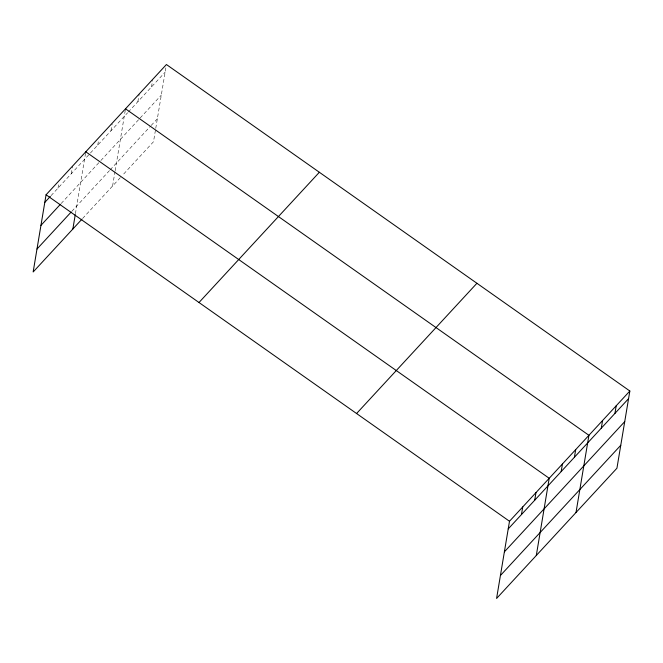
<?xml version="1.0" encoding="UTF-8"?>
<svg xmlns="http://www.w3.org/2000/svg" width="663" height="663" viewBox="0 0 663 663"><rect width="100%" height="100%" fill="white"/><g stroke="black" fill="none" stroke-linecap="round" stroke-linejoin="round"><path stroke-width="0.5" stroke-dasharray="3.31 2.49" d="M58.029 188.077L58.667 184.264M71.272 173.747L72.549 166.115M75.425 213.693L85.784 151.794M97.751 145.098L98.389 141.277M110.986 130.768L112.105 124.089M112.586 186.021L114.981 171.676M115.147 170.714L125.34 109.768M137.863 101.679L139.147 94.047M151.504 86.919L152.623 80.24M155.424 130.263L153.501 141.741L122.133 175.695M155.747 128.349L166.264 65.48M51.068 195.618L127.636 112.751M128.315 112.014L165.145 72.159M61.162 203.5L100.179 161.275M100.875 160.521L139.479 118.743M140.158 118.006L161.3 95.124M71.828 211.323L109.453 170.606M110.157 169.852L150.526 126.161M151.205 125.423L157.346 118.776M82.618 218.45L121.445 176.433"/><path stroke-width="0.99" d="M629.85 391.013L509.499 521.259L496.579 598.474L616.93 468.227L629.85 391.013L166.421 64.526L46.07 194.773L33.15 271.987L81.922 219.204M72.864 229L75.267 214.655M521.458 514.563L522.734 506.93M534.701 500.242L535.977 492.609M536.292 555.495L549.213 478.28L85.784 151.794M561.171 471.584L562.456 463.951M574.415 457.255L575.691 449.622M576.006 512.507L588.926 435.301L125.506 108.815M601.291 428.174L602.568 420.541M614.933 413.414L616.209 405.773M44.794 202.406L50.371 196.372M40.949 225.362L60.457 204.254M36.995 249.023L71.132 212.077M198.999 302.51L319.351 172.272M356.57 413.521L476.921 283.275M508.223 528.892L628.574 398.645M504.377 551.856L624.728 421.61M500.416 575.509L620.775 445.271M46.07 194.773L509.499 521.259"/></g></svg>
